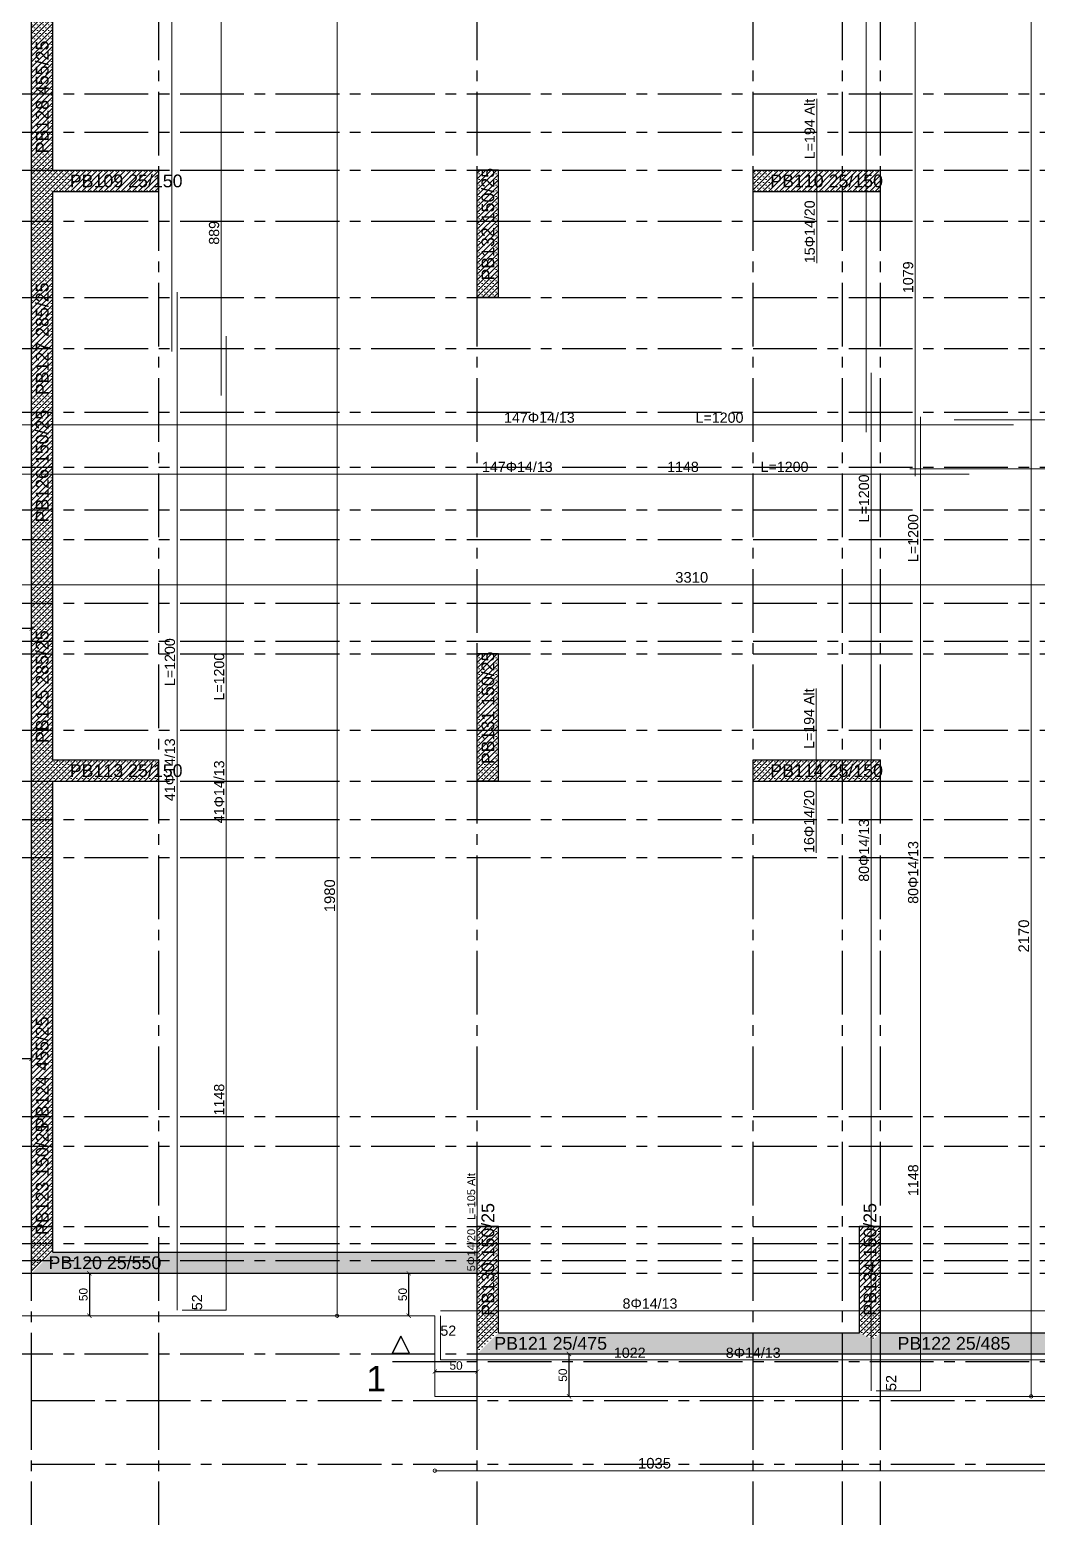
# Model space of a CAD drawing. Header units: millimetres. Extents: x 2232 to 85269, y -3593 to 5869.
# Drawn here: x 11751 to 12938, y 2964 to 4718 of the extents above; entities that cross this region are included whole.
import ezdxf

# ---------------------------------------------------------------- set-up
doc = ezdxf.new("R2010")
doc.units = ezdxf.units.MM
doc.linetypes.add('CENTER2', pattern=[112.5, 75, -12.5, 12.5, -12.5])
doc.linetypes.add('DASHDOT2', pattern=[12.7, 6.35, -3.175, 0, -3.175])
doc.layers.add('aks', color=251, linetype='DASHDOT2', lineweight=35)
for name, color, linetype in [('Donatı Topl. Uzun. Yazısı', 7, 'Continuous'), ('Donatı Uz. Yazısı', 7, 'Continuous'), ('Donatı Yazısı', 7, 'Continuous'), ('Donatı Çizgisi', 7, 'Continuous'), ('Panel', 7, 'Continuous'), ('Standart', 7, 'Continuous'), ('Ölçülendirme', 7, 'Continuous')]:
    doc.layers.add(name, color=color, linetype=linetype)
doc.styles.add('arial_1_18', font='arial.ttf', dxfattribs={"height": 0.2})
doc.styles.get("Standard").update_dxf_attribs({"font": 'arial.ttf'})
doc.dimstyles.new('zulay iç ölçü', dxfattribs={"dimtxt": 10, "dimasz": 5, "dimexe": 0.18, "dimexo": 0, "dimgap": 2, "dimtad": 3, "dimdec": 0, "dimzin": 0, "dimdsep": 46, "dimtxsty": 'Standard', "dimblk": 'ARCHTICK', "dimcen": 0.09, "dimse1": 1, "dimse2": 1, "dimadec": 0, "dimazin": 0, "dimtfac": 1, "dimtdec": 0, "dimtix": 1, "dimtofl": 0, "dimtmove": 0, "dimatfit": 3, "dimldrblk": 'ARCHTICK', "dimfxl": 1, "dimtolj": 1, "dimtzin": 0, "dimarcsym": 0})
pattern_1 = [(45, (0, 0), (-3.314563, 3.314563), []), (45, (3.3146, 0), (-3.314563, 3.314563), [0, -4.6875])]

# ---------------------------------------------------------------- blocks, each defined once
blk = doc.blocks.new('IDE966Entity7594')
at = {"layer": 'Standart', "color": 159, "linetype": 'Continuous', "lineweight": -3}
for points in [[(435, 150.9), (425, 130.9)], [(425, 130.9), (435, 150.9)], [(445, 130.9), (435, 150.9)], [(445, 130.9), (435, 150.9)], [(1550, 150.9), (1540, 130.9)], [(1540, 130.9), (1550, 150.9)], [(1560, 130.9), (1550, 150.9)], [(1560, 130.9), (1550, 150.9)], [(425, 130.9), (445, 130.9)], [(425, 130.9), (445, 130.9)], [(1540, 130.9), (1560, 130.9)], [(1540, 130.9), (1560, 130.9)]]:
    blk.add_lwpolyline(points, dxfattribs=at)
at = {"layer": 'Standart', "color": 159, "linetype": 'CENTER2', "lineweight": -3}
blk.add_lwpolyline([(425, 120.9), (1560, 120.9)], dxfattribs=at)
at = {"layer": 'Standart', "color": 250, "linetype": 'Continuous', "lineweight": -3, "style": 'arial_1_18'}
for p in [(394.2, 85.9), (1567.5, 85.9)]:
    blk.add_text('1', height=30, dxfattribs=at).set_placement(p)
blk = doc.blocks.new('IDE966Entity7687')
at = {"layer": 'Panel', "linetype": 'Continuous', "lineweight": 5}
h = blk.add_hatch(dxfattribs=at)
h.set_pattern_fill('SACNCR', color=163, scale=50, style=0)
h.set_pattern_definition(pattern_1)
h.paths.add_polyline_path([(850, 1525), (1000, 1525), (1000, 1500), (850, 1500)])
blk = doc.blocks.new('IDE966Entity7688')
at = {"layer": 'Panel', "color": 164, "linetype": 'Continuous', "lineweight": -3}
blk.add_lwpolyline([(850, 1500), (850, 1525)], dxfattribs=at)
blk = doc.blocks.new('IDE966Entity7689')
at = {"layer": 'Panel', "color": 164, "linetype": 'Continuous', "lineweight": -3}
blk.add_lwpolyline([(850, 1500), (1000, 1500)], dxfattribs=at)
blk = doc.blocks.new('IDE966Entity7690')
at = {"layer": 'Panel', "color": 164, "linetype": 'Continuous', "lineweight": -3}
blk.add_lwpolyline([(1000, 1500), (1000, 1525)], dxfattribs=at)
blk = doc.blocks.new('IDE966Entity7691')
at = {"layer": 'Panel', "color": 164, "linetype": 'Continuous', "lineweight": -3}
blk.add_lwpolyline([(850, 1525), (1000, 1525)], dxfattribs=at)
blk = doc.blocks.new('IDE966Entity7692')
at = {"layer": 'Panel', "color": 159, "linetype": 'Continuous', "lineweight": -3, "style": 'arial_1_18'}
blk.add_text('PB110 25/150', height=15, dxfattribs=at).set_placement((870, 1505))
blk = doc.blocks.new('IDE966Entity7693')
at = {"layer": 'Panel', "linetype": 'Continuous', "lineweight": 5}
h = blk.add_hatch(dxfattribs=at)
h.set_pattern_fill('SACNCR', color=163, scale=50, style=0)
h.set_pattern_definition(pattern_1)
h.paths.add_polyline_path([(525, 1375), (525, 1525), (550, 1525), (550, 1375)])
blk = doc.blocks.new('IDE966Entity7694')
at = {"layer": 'Panel', "color": 164, "linetype": 'Continuous', "lineweight": -3}
blk.add_lwpolyline([(550, 1375), (525, 1375)], dxfattribs=at)
blk = doc.blocks.new('IDE966Entity7695')
at = {"layer": 'Panel', "color": 164, "linetype": 'Continuous', "lineweight": -3}
blk.add_lwpolyline([(550, 1375), (550, 1525)], dxfattribs=at)
blk = doc.blocks.new('IDE966Entity7696')
at = {"layer": 'Panel', "color": 164, "linetype": 'Continuous', "lineweight": -3}
blk.add_lwpolyline([(550, 1525), (525, 1525)], dxfattribs=at)
blk = doc.blocks.new('IDE966Entity7697')
at = {"layer": 'Panel', "color": 164, "linetype": 'Continuous', "lineweight": -3}
blk.add_lwpolyline([(525, 1375), (525, 1525)], dxfattribs=at)
blk = doc.blocks.new('IDE966Entity7698')
at = {"layer": 'Panel', "color": 159, "linetype": 'Continuous', "lineweight": -3, "style": 'arial_1_18'}
blk.add_text('PB132 150/25', height=15, rotation=90, dxfattribs=at).set_placement((545, 1395))
blk = doc.blocks.new('IDE966Entity7709')
at = {"layer": 'Panel', "linetype": 'Continuous', "lineweight": 5}
h = blk.add_hatch(dxfattribs=at)
h.set_pattern_fill('SACNCR', color=163, scale=50, style=0)
h.set_pattern_definition(pattern_1)
h.paths.add_polyline_path([(150, 1500), (25, 1500), (16.7, 1516.7), (25, 1525), (150, 1525)])
blk = doc.blocks.new('IDE966Entity7710')
at = {"layer": 'Panel', "color": 164, "linetype": 'Continuous', "lineweight": -3}
blk.add_lwpolyline([(25, 1500), (150, 1500)], dxfattribs=at)
blk = doc.blocks.new('IDE966Entity7711')
at = {"layer": 'Panel', "color": 164, "linetype": 'Continuous', "lineweight": -3}
blk.add_lwpolyline([(150, 1500), (150, 1525)], dxfattribs=at)
blk = doc.blocks.new('IDE966Entity7712')
at = {"layer": 'Panel', "color": 164, "linetype": 'Continuous', "lineweight": -3}
blk.add_lwpolyline([(25, 1525), (150, 1525)], dxfattribs=at)
blk = doc.blocks.new('IDE966Entity7713')
at = {"layer": 'Panel', "color": 159, "linetype": 'Continuous', "lineweight": -3, "style": 'arial_1_18'}
blk.add_text('PB109 25/150', height=15, dxfattribs=at).set_placement((45, 1505))
blk = doc.blocks.new('IDE966Entity7716')
at = {"layer": 'aks', "color": 251, "linetype": 'CENTER2', "lineweight": -3}
blk.add_lwpolyline([(-50, 1175), (3260, 1175)], dxfattribs=at)
blk = doc.blocks.new('IDE966Entity7721')
at = {"layer": 'Panel', "linetype": 'Continuous', "lineweight": 5}
h = blk.add_hatch(dxfattribs=at)
h.set_pattern_fill('SACNCR', color=163, scale=50, style=0)
h.set_pattern_definition(pattern_1)
h.paths.add_polyline_path([(25, 1090), (0, 1090), (0, 1240), (25, 1240)])
blk = doc.blocks.new('IDE966Entity7722')
at = {"layer": 'Panel', "color": 164, "linetype": 'Continuous', "lineweight": -3}
blk.add_lwpolyline([(25, 1090), (25, 1240)], dxfattribs=at)
blk = doc.blocks.new('IDE966Entity7723')
at = {"layer": 'Panel', "color": 164, "linetype": 'Continuous', "lineweight": -3}
blk.add_lwpolyline([(0, 1090), (0, 1240)], dxfattribs=at)
blk = doc.blocks.new('IDE966Entity7724')
at = {"layer": 'Panel', "color": 159, "linetype": 'Continuous', "lineweight": -3, "style": 'arial_1_18'}
blk.add_text('PB126 150/25', height=15, rotation=90, dxfattribs=at).set_placement((20, 1110))
blk = doc.blocks.new('IDE966Entity7725')
at = {"layer": 'Panel', "linetype": 'Continuous', "lineweight": 5}
h = blk.add_hatch(dxfattribs=at)
h.set_pattern_fill('SACNCR', color=163, scale=50, style=0)
h.set_pattern_definition(pattern_1)
h.paths.add_polyline_path([(150, 805), (25, 805), (16.7, 813.3), (25, 830), (150, 830)])
blk = doc.blocks.new('IDE966Entity7726')
at = {"layer": 'Panel', "color": 164, "linetype": 'Continuous', "lineweight": -3}
blk.add_lwpolyline([(25, 805), (150, 805)], dxfattribs=at)
blk = doc.blocks.new('IDE966Entity7727')
at = {"layer": 'Panel', "color": 164, "linetype": 'Continuous', "lineweight": -3}
blk.add_lwpolyline([(150, 805), (150, 830)], dxfattribs=at)
blk = doc.blocks.new('IDE966Entity7728')
at = {"layer": 'Panel', "color": 164, "linetype": 'Continuous', "lineweight": -3}
blk.add_lwpolyline([(25, 830), (150, 830)], dxfattribs=at)
blk = doc.blocks.new('IDE966Entity7729')
at = {"layer": 'Panel', "color": 159, "linetype": 'Continuous', "lineweight": -3, "style": 'arial_1_18'}
blk.add_text('PB113 25/150', height=15, dxfattribs=at).set_placement((45, 810))
blk = doc.blocks.new('IDE966Entity7730')
at = {"layer": 'Panel', "linetype": 'Continuous', "lineweight": 5}
h = blk.add_hatch(dxfattribs=at)
h.set_pattern_fill('SACNCR', color=163, scale=50, style=0)
h.set_pattern_definition(pattern_1)
h.paths.add_polyline_path([(525, 805), (525, 955), (550, 955), (550, 805)])
blk = doc.blocks.new('IDE966Entity7731')
at = {"layer": 'Panel', "color": 164, "linetype": 'Continuous', "lineweight": -3}
blk.add_lwpolyline([(550, 805), (525, 805)], dxfattribs=at)
blk = doc.blocks.new('IDE966Entity7732')
at = {"layer": 'Panel', "color": 164, "linetype": 'Continuous', "lineweight": -3}
blk.add_lwpolyline([(550, 805), (550, 955)], dxfattribs=at)
blk = doc.blocks.new('IDE966Entity7733')
at = {"layer": 'Panel', "color": 164, "linetype": 'Continuous', "lineweight": -3}
blk.add_lwpolyline([(550, 955), (525, 955)], dxfattribs=at)
blk = doc.blocks.new('IDE966Entity7734')
at = {"layer": 'Panel', "color": 164, "linetype": 'Continuous', "lineweight": -3}
blk.add_lwpolyline([(525, 805), (525, 955)], dxfattribs=at)
blk = doc.blocks.new('IDE966Entity7735')
at = {"layer": 'Panel', "color": 159, "linetype": 'Continuous', "lineweight": -3, "style": 'arial_1_18'}
blk.add_text('PB131 150/25', height=15, rotation=90, dxfattribs=at).set_placement((545, 825))
blk = doc.blocks.new('IDE966Entity7736')
at = {"layer": 'Panel', "linetype": 'Continuous', "lineweight": 5}
h = blk.add_hatch(dxfattribs=at)
h.set_pattern_fill('SACNCR', color=163, scale=50, style=0)
h.set_pattern_definition(pattern_1)
h.paths.add_polyline_path([(850, 830), (1000, 830), (1000, 805), (850, 805)])
blk = doc.blocks.new('IDE966Entity7737')
at = {"layer": 'Panel', "color": 164, "linetype": 'Continuous', "lineweight": -3}
blk.add_lwpolyline([(850, 805), (850, 830)], dxfattribs=at)
blk = doc.blocks.new('IDE966Entity7738')
at = {"layer": 'Panel', "color": 164, "linetype": 'Continuous', "lineweight": -3}
blk.add_lwpolyline([(850, 805), (1000, 805)], dxfattribs=at)
blk = doc.blocks.new('IDE966Entity7739')
at = {"layer": 'Panel', "color": 164, "linetype": 'Continuous', "lineweight": -3}
blk.add_lwpolyline([(1000, 805), (1000, 830)], dxfattribs=at)
blk = doc.blocks.new('IDE966Entity7740')
at = {"layer": 'Panel', "color": 164, "linetype": 'Continuous', "lineweight": -3}
blk.add_lwpolyline([(850, 830), (1000, 830)], dxfattribs=at)
blk = doc.blocks.new('IDE966Entity7741')
at = {"layer": 'Panel', "color": 159, "linetype": 'Continuous', "lineweight": -3, "style": 'arial_1_18'}
blk.add_text('PB114 25/150', height=15, dxfattribs=at).set_placement((870, 810))
blk = doc.blocks.new('IDE966Entity7774')
at = {"layer": 'Panel', "linetype": 'Continuous', "lineweight": 5}
h = blk.add_hatch(dxfattribs=at)
h.set_pattern_fill('SACNCR', color=163, scale=50, style=0)
h.set_pattern_definition(pattern_1)
h.paths.add_polyline_path([(1000, 155), (991.7, 146.7), (975, 155), (975, 280), (1000, 280)])
blk = doc.blocks.new('IDE966Entity7775')
at = {"layer": 'Panel', "color": 164, "linetype": 'Continuous', "lineweight": -3}
blk.add_lwpolyline([(1000, 155), (1000, 280)], dxfattribs=at)
blk = doc.blocks.new('IDE966Entity7776')
at = {"layer": 'Panel', "color": 164, "linetype": 'Continuous', "lineweight": -3}
blk.add_lwpolyline([(1000, 280), (975, 280)], dxfattribs=at)
blk = doc.blocks.new('IDE966Entity7777')
at = {"layer": 'Panel', "color": 164, "linetype": 'Continuous', "lineweight": -3}
blk.add_lwpolyline([(975, 155), (975, 280)], dxfattribs=at)
blk = doc.blocks.new('IDE966Entity7778')
at = {"layer": 'Panel', "color": 159, "linetype": 'Continuous', "lineweight": -3, "style": 'arial_1_18'}
blk.add_text('PB134 150/25', height=15, rotation=90, dxfattribs=at).set_placement((995, 175))
blk = doc.blocks.new('IDE966Entity7779')
at = {"layer": 'Panel', "linetype": 'Continuous', "lineweight": 5}
h = blk.add_hatch(dxfattribs=at)
h.set_pattern_fill('SACNCR', color=163, scale=50, style=0)
h.set_pattern_definition(pattern_1)
h.paths.add_polyline_path([(550, 155), (525, 130), (525, 280), (550, 280)])
blk = doc.blocks.new('IDE966Entity7780')
at = {"layer": 'Panel', "color": 164, "linetype": 'Continuous', "lineweight": -3}
blk.add_lwpolyline([(550, 155), (550, 280)], dxfattribs=at)
blk = doc.blocks.new('IDE966Entity7781')
at = {"layer": 'Panel', "color": 164, "linetype": 'Continuous', "lineweight": -3}
blk.add_lwpolyline([(550, 280), (525, 280)], dxfattribs=at)
blk = doc.blocks.new('IDE966Entity7782')
at = {"layer": 'Panel', "color": 164, "linetype": 'Continuous', "lineweight": -3}
blk.add_lwpolyline([(525, 130), (525, 225)], dxfattribs=at)
blk = doc.blocks.new('IDE966Entity7783')
at = {"layer": 'Panel', "color": 164, "linetype": 'Continuous', "lineweight": -3}
blk.add_lwpolyline([(525, 250), (525, 280)], dxfattribs=at)
blk = doc.blocks.new('IDE966Entity7784')
at = {"layer": 'Panel', "color": 159, "linetype": 'Continuous', "lineweight": -3, "style": 'arial_1_18'}
blk.add_text('PB130 150/25', height=15, rotation=90, dxfattribs=at).set_placement((545, 175))
blk = doc.blocks.new('IDE966Entity7785')
at = {"layer": 'Panel', "linetype": 'Continuous', "lineweight": 5}
h = blk.add_hatch(dxfattribs=at)
h.set_pattern_fill('SACNCR', color=163, scale=50, style=0)
h.set_pattern_definition(pattern_1)
h.paths.add_polyline_path([(25, 250), (0, 225), (0, 375), (25, 375)])
blk = doc.blocks.new('IDE966Entity7786')
at = {"layer": 'Panel', "color": 164, "linetype": 'Continuous', "lineweight": -3}
blk.add_lwpolyline([(25, 250), (25, 375)], dxfattribs=at)
blk = doc.blocks.new('IDE966Entity7787')
at = {"layer": 'Panel', "color": 164, "linetype": 'Continuous', "lineweight": -3}
blk.add_lwpolyline([(0, 225), (0, 375)], dxfattribs=at)
blk = doc.blocks.new('IDE966Entity7788')
at = {"layer": 'Panel', "color": 159, "linetype": 'Continuous', "lineweight": -3, "style": 'arial_1_18'}
blk.add_text('PB123 150/25', height=15, rotation=90, dxfattribs=at).set_placement((20, 270))
blk = doc.blocks.new('IDE966Entity7850')
at = {"layer": 'aks', "color": 251, "linetype": 'CENTER2', "lineweight": -3}
blk.add_lwpolyline([(-50, 1615), (3260, 1615)], dxfattribs=at)
blk = doc.blocks.new('IDE966Entity7857')
at = {"layer": 'aks', "color": 251, "linetype": 'CENTER2', "lineweight": -3}
blk.add_lwpolyline([(-50, 1465), (3260, 1465)], dxfattribs=at)
blk = doc.blocks.new('IDE966Entity7864')
at = {"layer": 'aks', "color": 251, "linetype": 'CENTER2', "lineweight": -3}
blk.add_lwpolyline([(-50, 1570), (3260, 1570)], dxfattribs=at)
blk = doc.blocks.new('IDE966Entity7871')
at = {"layer": 'aks', "color": 251, "linetype": 'CENTER2', "lineweight": -3}
blk.add_lwpolyline([(-50, 1315), (3260, 1315)], dxfattribs=at)
blk = doc.blocks.new('IDE966Entity7878')
at = {"layer": 'aks', "color": 251, "linetype": 'CENTER2', "lineweight": -3}
blk.add_lwpolyline([(-50, 1525), (3260, 1525)], dxfattribs=at)
blk = doc.blocks.new('IDE966Entity7885')
at = {"layer": 'aks', "color": 251, "linetype": 'CENTER2', "lineweight": -3}
blk.add_lwpolyline([(-50, 1375), (3260, 1375)], dxfattribs=at)
blk = doc.blocks.new('IDE966Entity7890')
at = {"layer": 'aks', "color": 251, "linetype": 'CENTER2', "lineweight": -3}
blk.add_lwpolyline([(-563, 0), (3773, 0)], dxfattribs=at)
blk = doc.blocks.new('IDE966Entity7895')
at = {"layer": 'aks', "color": 251, "linetype": 'CENTER2', "lineweight": -3}
blk.add_lwpolyline([(-563, 75), (3773, 75)], dxfattribs=at)
blk = doc.blocks.new('IDE966Entity7902')
at = {"layer": 'aks', "color": 251, "linetype": 'CENTER2', "lineweight": -3}
blk.add_lwpolyline([(-50, 130), (3260, 130)], dxfattribs=at)
blk = doc.blocks.new('IDE966Entity7909')
at = {"layer": 'aks', "color": 251, "linetype": 'CENTER2', "lineweight": -3}
blk.add_lwpolyline([(-50, 225), (3260, 225)], dxfattribs=at)
blk = doc.blocks.new('IDE966Entity7916')
at = {"layer": 'aks', "color": 251, "linetype": 'CENTER2', "lineweight": -3}
blk.add_lwpolyline([(-50, 375), (3260, 375)], dxfattribs=at)
blk = doc.blocks.new('IDE966Entity7923')
at = {"layer": 'aks', "color": 251, "linetype": 'CENTER2', "lineweight": -3}
blk.add_lwpolyline([(-50, 240), (3260, 240)], dxfattribs=at)
blk = doc.blocks.new('IDE966Entity7930')
at = {"layer": 'aks', "color": 251, "linetype": 'CENTER2', "lineweight": -3}
blk.add_lwpolyline([(-50, 280), (3260, 280)], dxfattribs=at)
blk = doc.blocks.new('IDE966Entity7937')
at = {"layer": 'aks', "color": 251, "linetype": 'CENTER2', "lineweight": -3}
blk.add_lwpolyline([(-50, 260), (3260, 260)], dxfattribs=at)
blk = doc.blocks.new('IDE966Entity7944')
at = {"layer": 'aks', "color": 251, "linetype": 'CENTER2', "lineweight": -3}
blk.add_lwpolyline([(-50, 410), (3260, 410)], dxfattribs=at)
blk = doc.blocks.new('IDE966Entity7951')
at = {"layer": 'aks', "color": 251, "linetype": 'CENTER2', "lineweight": -3}
blk.add_lwpolyline([(-50, 805), (3260, 805)], dxfattribs=at)
blk = doc.blocks.new('IDE966Entity7958')
at = {"layer": 'aks', "color": 251, "linetype": 'CENTER2', "lineweight": -3}
blk.add_lwpolyline([(-50, 955), (3260, 955)], dxfattribs=at)
blk = doc.blocks.new('IDE966Entity7963')
at = {"layer": 'aks', "color": 251, "linetype": 'CENTER2', "lineweight": -3}
blk.add_lwpolyline([(150, -433), (150, 80)], dxfattribs=at)
blk = doc.blocks.new('IDE966Entity7965')
at = {"layer": 'aks', "color": 251, "linetype": 'CENTER2', "lineweight": -3}
blk.add_lwpolyline([(150, 80), (150, 2250)], dxfattribs=at)
blk = doc.blocks.new('IDE966Entity7970')
at = {"layer": 'aks', "color": 251, "linetype": 'CENTER2', "lineweight": -3}
blk.add_lwpolyline([(0, -433), (0, 80)], dxfattribs=at)
blk = doc.blocks.new('IDE966Entity7972')
at = {"layer": 'aks', "color": 251, "linetype": 'CENTER2', "lineweight": -3}
blk.add_lwpolyline([(0, 80), (0, 2250)], dxfattribs=at)
blk = doc.blocks.new('IDE966Entity7979')
at = {"layer": 'aks', "color": 251, "linetype": 'CENTER2', "lineweight": -3}
blk.add_lwpolyline([(-50, 760), (3260, 760)], dxfattribs=at)
blk = doc.blocks.new('IDE966Entity7986')
at = {"layer": 'aks', "color": 251, "linetype": 'CENTER2', "lineweight": -3}
blk.add_lwpolyline([(-50, 1015), (3260, 1015)], dxfattribs=at)
blk = doc.blocks.new('IDE966Entity7993')
at = {"layer": 'aks', "color": 251, "linetype": 'CENTER2', "lineweight": -3}
blk.add_lwpolyline([(-50, 1125), (3260, 1125)], dxfattribs=at)
blk = doc.blocks.new('IDE966Entity8000')
at = {"layer": 'aks', "color": 251, "linetype": 'CENTER2', "lineweight": -3}
blk.add_lwpolyline([(-50, 970), (3260, 970)], dxfattribs=at)
blk = doc.blocks.new('IDE966Entity8007')
at = {"layer": 'aks', "color": 251, "linetype": 'CENTER2', "lineweight": -3}
blk.add_lwpolyline([(-50, 715), (3260, 715)], dxfattribs=at)
blk = doc.blocks.new('IDE966Entity8014')
at = {"layer": 'aks', "color": 251, "linetype": 'CENTER2', "lineweight": -3}
blk.add_lwpolyline([(-50, 865), (3260, 865)], dxfattribs=at)
blk = doc.blocks.new('IDE966Entity8021')
at = {"layer": 'aks', "color": 251, "linetype": 'CENTER2', "lineweight": -3}
blk.add_lwpolyline([(-50, 1090), (3260, 1090)], dxfattribs=at)
blk = doc.blocks.new('IDE966Entity8028')
at = {"layer": 'aks', "color": 251, "linetype": 'CENTER2', "lineweight": -3}
blk.add_lwpolyline([(-50, 1240), (3260, 1240)], dxfattribs=at)
blk = doc.blocks.new('IDE966Entity8033')
at = {"layer": 'aks', "color": 251, "linetype": 'CENTER2', "lineweight": -3}
blk.add_lwpolyline([(525, -433), (525, 80)], dxfattribs=at)
blk = doc.blocks.new('IDE966Entity8035')
at = {"layer": 'aks', "color": 251, "linetype": 'CENTER2', "lineweight": -3}
blk.add_lwpolyline([(525, 80), (525, 2250)], dxfattribs=at)
blk = doc.blocks.new('IDE966Entity8040')
at = {"layer": 'aks', "color": 251, "linetype": 'CENTER2', "lineweight": -3}
blk.add_lwpolyline([(1000, -433), (1000, 80)], dxfattribs=at)
blk = doc.blocks.new('IDE966Entity8042')
at = {"layer": 'aks', "color": 251, "linetype": 'CENTER2', "lineweight": -3}
blk.add_lwpolyline([(1000, 80), (1000, 2250)], dxfattribs=at)
blk = doc.blocks.new('IDE966Entity8047')
at = {"layer": 'aks', "color": 251, "linetype": 'CENTER2', "lineweight": -3}
blk.add_lwpolyline([(850, -433), (850, 80)], dxfattribs=at)
blk = doc.blocks.new('IDE966Entity8049')
at = {"layer": 'aks', "color": 251, "linetype": 'CENTER2', "lineweight": -3}
blk.add_lwpolyline([(850, 80), (850, 2250)], dxfattribs=at)
blk = doc.blocks.new('IDE966Entity8103')
at = {"layer": 'aks', "color": 251, "linetype": 'CENTER2', "lineweight": -3}
blk.add_lwpolyline([(955, -433), (955, 80)], dxfattribs=at)
blk = doc.blocks.new('IDE966Entity8105')
at = {"layer": 'aks', "color": 251, "linetype": 'CENTER2', "lineweight": -3}
blk.add_lwpolyline([(955, 80), (955, 2250)], dxfattribs=at)
blk = doc.blocks.new('IDE966Entity8154')
at = {"layer": 'Panel', "linetype": 'Continuous', "lineweight": 5}
h = blk.add_hatch(dxfattribs=at)
h.set_pattern_fill('SACNCR', color=163, scale=50, style=0)
h.set_pattern_definition(pattern_1)
h.paths.add_polyline_path([(1435, 155), (1460, 130), (1000, 130), (991.7, 146.7), (1000, 155)])
blk = doc.blocks.new('IDE966Entity8155')
at = {"layer": 'Panel', "color": 164, "linetype": 'Continuous', "lineweight": -3}
blk.add_lwpolyline([(1000, 130), (1460, 130)], dxfattribs=at)
blk = doc.blocks.new('IDE966Entity8156')
at = {"layer": 'Panel', "color": 164, "linetype": 'Continuous', "lineweight": -3}
blk.add_lwpolyline([(1000, 155), (1435, 155)], dxfattribs=at)
blk = doc.blocks.new('IDE966Entity8157')
at = {"layer": 'Panel', "color": 159, "linetype": 'Continuous', "lineweight": -3, "style": 'arial_1_18'}
blk.add_text('PB122 25/485', height=15, dxfattribs=at).set_placement((1020, 135))
blk = doc.blocks.new('IDE966Entity8158')
at = {"layer": 'Panel', "linetype": 'Continuous', "lineweight": 5}
h = blk.add_hatch(dxfattribs=at)
h.set_pattern_fill('SACNCR', color=163, scale=50, style=0)
h.set_pattern_definition(pattern_1)
h.paths.add_polyline_path([(975, 155), (991.7, 146.7), (1000, 130), (525, 130), (550, 155)])
blk = doc.blocks.new('IDE966Entity8159')
at = {"layer": 'Panel', "color": 164, "linetype": 'Continuous', "lineweight": -3}
blk.add_lwpolyline([(525, 130), (1000, 130)], dxfattribs=at)
blk = doc.blocks.new('IDE966Entity8160')
at = {"layer": 'Panel', "color": 164, "linetype": 'Continuous', "lineweight": -3}
blk.add_lwpolyline([(550, 155), (975, 155)], dxfattribs=at)
blk = doc.blocks.new('IDE966Entity8161')
at = {"layer": 'Panel', "color": 159, "linetype": 'Continuous', "lineweight": -3, "style": 'arial_1_18'}
blk.add_text('PB121 25/475', height=15, dxfattribs=at).set_placement((545, 135))
blk = doc.blocks.new('IDE966Entity8162')
at = {"layer": 'Panel', "linetype": 'Continuous', "lineweight": 5}
h = blk.add_hatch(dxfattribs=at)
h.set_pattern_fill('SACNCR', color=163, scale=50, style=0)
h.set_pattern_definition(pattern_1)
h.paths.add_polyline_path([(525, 225), (0, 225), (25, 250), (525, 250)])
blk = doc.blocks.new('IDE966Entity8163')
at = {"layer": 'Panel', "color": 164, "linetype": 'Continuous', "lineweight": -3}
blk.add_lwpolyline([(0, 225), (525, 225)], dxfattribs=at)
blk = doc.blocks.new('IDE966Entity8164')
at = {"layer": 'Panel', "color": 164, "linetype": 'Continuous', "lineweight": -3}
blk.add_lwpolyline([(25, 250), (525, 250)], dxfattribs=at)
blk = doc.blocks.new('IDE966Entity8165')
at = {"layer": 'Panel', "color": 159, "linetype": 'Continuous', "lineweight": -3, "style": 'arial_1_18'}
blk.add_text('PB120 25/550', height=15, dxfattribs=at).set_placement((20, 230))
blk = doc.blocks.new('IDE966Entity8166')
at = {"layer": 'Panel', "linetype": 'Continuous', "lineweight": 5}
h = blk.add_hatch(dxfattribs=at)
h.set_pattern_fill('SACNCR', color=163, scale=50, style=0)
h.set_pattern_definition(pattern_1)
h.paths.add_polyline_path([(25, 805), (25, 375), (0, 375), (0, 805), (16.7, 813.3)])
blk = doc.blocks.new('IDE966Entity8167')
at = {"layer": 'Panel', "color": 164, "linetype": 'Continuous', "lineweight": -3}
blk.add_lwpolyline([(25, 375), (25, 805)], dxfattribs=at)
blk = doc.blocks.new('IDE966Entity8168')
at = {"layer": 'Panel', "color": 164, "linetype": 'Continuous', "lineweight": -3}
blk.add_lwpolyline([(0, 375), (0, 805)], dxfattribs=at)
blk = doc.blocks.new('IDE966Entity8169')
at = {"layer": 'Panel', "color": 159, "linetype": 'Continuous', "lineweight": -3, "style": 'arial_1_18'}
blk.add_text('PB124 455/25', height=15, rotation=90, dxfattribs=at).set_placement((20, 395))
blk = doc.blocks.new('IDE966Entity8170')
at = {"layer": 'Panel', "linetype": 'Continuous', "lineweight": 5}
h = blk.add_hatch(dxfattribs=at)
h.set_pattern_fill('SACNCR', color=163, scale=50, style=0)
h.set_pattern_definition(pattern_1)
h.paths.add_polyline_path([(25, 830), (16.7, 813.3), (0, 805), (0, 1090), (25, 1090)])
blk = doc.blocks.new('IDE966Entity8171')
at = {"layer": 'Panel', "color": 164, "linetype": 'Continuous', "lineweight": -3}
blk.add_lwpolyline([(25, 830), (25, 1090)], dxfattribs=at)
blk = doc.blocks.new('IDE966Entity8172')
at = {"layer": 'Panel', "color": 164, "linetype": 'Continuous', "lineweight": -3}
blk.add_lwpolyline([(0, 805), (0, 1090)], dxfattribs=at)
blk = doc.blocks.new('IDE966Entity8173')
at = {"layer": 'Panel', "color": 159, "linetype": 'Continuous', "lineweight": -3, "style": 'arial_1_18'}
blk.add_text('PB125 285/25', height=15, rotation=90, dxfattribs=at).set_placement((20, 850))
blk = doc.blocks.new('IDE966Entity8174')
at = {"layer": 'Panel', "linetype": 'Continuous', "lineweight": 5}
h = blk.add_hatch(dxfattribs=at)
h.set_pattern_fill('SACNCR', color=163, scale=50, style=0)
h.set_pattern_definition(pattern_1)
h.paths.add_polyline_path([(25, 1525), (16.7, 1516.7), (0, 1525), (0, 1955), (25, 1955)])
blk = doc.blocks.new('IDE966Entity8175')
at = {"layer": 'Panel', "color": 164, "linetype": 'Continuous', "lineweight": -3}
blk.add_lwpolyline([(25, 1525), (25, 1955)], dxfattribs=at)
blk = doc.blocks.new('IDE966Entity8176')
at = {"layer": 'Panel', "color": 164, "linetype": 'Continuous', "lineweight": -3}
blk.add_lwpolyline([(0, 1525), (0, 1955)], dxfattribs=at)
blk = doc.blocks.new('IDE966Entity8177')
at = {"layer": 'Panel', "color": 159, "linetype": 'Continuous', "lineweight": -3, "style": 'arial_1_18'}
blk.add_text('PB128 455/25', height=15, rotation=90, dxfattribs=at).set_placement((20, 1545))
blk = doc.blocks.new('IDE966Entity8178')
at = {"layer": 'Panel', "linetype": 'Continuous', "lineweight": 5}
h = blk.add_hatch(dxfattribs=at)
h.set_pattern_fill('SACNCR', color=163, scale=50, style=0)
h.set_pattern_definition(pattern_1)
h.paths.add_polyline_path([(16.7, 1516.7), (25, 1500), (25, 1240), (0, 1240), (0, 1525)])
blk = doc.blocks.new('IDE966Entity8179')
at = {"layer": 'Panel', "color": 164, "linetype": 'Continuous', "lineweight": -3}
blk.add_lwpolyline([(25, 1240), (25, 1500)], dxfattribs=at)
blk = doc.blocks.new('IDE966Entity8180')
at = {"layer": 'Panel', "color": 164, "linetype": 'Continuous', "lineweight": -3}
blk.add_lwpolyline([(0, 1240), (0, 1525)], dxfattribs=at)
blk = doc.blocks.new('IDE966Entity8181')
at = {"layer": 'Panel', "color": 159, "linetype": 'Continuous', "lineweight": -3, "style": 'arial_1_18'}
blk.add_text('PB127 285/25', height=15, rotation=90, dxfattribs=at).set_placement((20, 1260))
blk = doc.blocks.new('IDE966Entity8192')
at = {"layer": 'Standart', "color": 1, "linetype": 'Continuous', "lineweight": 5}
blk.add_lwpolyline([(525, 80), (1510, 80)], dxfattribs=at)
blk = doc.blocks.new('IDE966Entity8193')
at = {"layer": 'Standart', "color": 1, "linetype": 'Continuous', "lineweight": 5}
blk.add_lwpolyline([(1510, 80), (525, 80)], dxfattribs=at)
blk = doc.blocks.new('IDE966Entity8194')
at = {"layer": 'Standart', "color": 1, "linetype": 'Continuous', "lineweight": 5}
blk.add_lwpolyline([(475, 80), (525, 80)], dxfattribs=at)
blk = doc.blocks.new('IDE966Entity8195')
at = {"layer": 'Standart', "color": 1, "linetype": 'Continuous', "lineweight": 5}
blk.add_lwpolyline([(525, 80), (475, 80)], dxfattribs=at)
blk = doc.blocks.new('IDE966Entity8196')
at = {"layer": 'Standart', "color": 1, "linetype": 'Continuous', "lineweight": 5}
blk.add_lwpolyline([(475, 80), (475, 175)], dxfattribs=at)
blk = doc.blocks.new('IDE966Entity8197')
at = {"layer": 'Standart', "color": 1, "linetype": 'Continuous', "lineweight": 5}
blk.add_lwpolyline([(475, 175), (475, 80)], dxfattribs=at)
blk = doc.blocks.new('IDE966Entity8198')
at = {"layer": 'Standart', "color": 1, "linetype": 'Continuous', "lineweight": 5}
blk.add_lwpolyline([(0, 175), (475, 175)], dxfattribs=at)
blk = doc.blocks.new('IDE966Entity8199')
at = {"layer": 'Standart', "color": 1, "linetype": 'Continuous', "lineweight": 5}
blk.add_lwpolyline([(475, 175), (0, 175)], dxfattribs=at)
blk = doc.blocks.new('IDE966Entity8200')
at = {"layer": 'Standart', "color": 1, "linetype": 'Continuous', "lineweight": 5}
blk.add_lwpolyline([(-50, 175), (0, 175)], dxfattribs=at)
blk = doc.blocks.new('IDE966Entity8201')
at = {"layer": 'Standart', "color": 1, "linetype": 'Continuous', "lineweight": 5}
blk.add_lwpolyline([(0, 175), (-50, 175)], dxfattribs=at)
blk = doc.blocks.new('IDE966Entity8232')
at = {"layer": 'Donatı Çizgisi', "color": 5, "linetype": 'Continuous', "lineweight": 5}
for points in [[(982.9, 1216.5), (982.9, 2243.5)], [(1040.9, 1164.5), (1040.9, 2243.5)], [(165.4, 1311.5), (165.4, 2148.5)], [(223.4, 1259.5), (223.4, 2148.5)], [(925, 1415.6), (925, 1609.3)], [(171.4, 181.5), (171.4, 1381.5)], [(229.4, 181.5), (229.4, 1329.5)], [(988.9, 86.5), (988.9, 1286.5)], [(1046.9, 86.5), (1046.9, 1234.5)], [(1086.5, 1231), (2286.5, 1231)], [(-43.5, 1225), (1156.5, 1225)], [(-43.5, 1167), (1104.5, 1167)], [(1034.5, 1173), (2234.5, 1173)], [(924.3, 720.5), (924.3, 914.3)], [(525, 227.4), (525, 332.6)], [(177.4, 181.5), (229.4, 181.5)], [(481.5, 180.9), (1503.5, 180.9)], [(481.5, 174.9), (481.5, 122.9)], [(481.5, 122.9), (1503.5, 122.9)], [(994.9, 86.5), (1046.9, 86.5)]]:
    blk.add_lwpolyline(points, dxfattribs=at)
at = {"layer": 'Donatı Topl. Uzun. Yazısı', "color": 1, "linetype": 'Continuous', "lineweight": 5, "style": 'arial_1_18'}
for s, height, p in [('L=194 Alt', 12, (922.5, 1538)), ('L=1200', 12, (986.4, 1110.1)), ('L=1200', 12, (1044.4, 1063.3)), ('L=1200', 12, (168.9, 917.1)), ('L=1200', 12, (226.9, 900)), ('L=194 Alt', 12, (921.8, 843)), ('L=105 Alt', 9.28, (522.5, 287.9))]:
    blk.add_text(s, height=height, rotation=90, dxfattribs=at).set_placement(p)
for p in [(782.1, 1227.5), (858.7, 1169.5)]:
    blk.add_text('L=1200', height=12, dxfattribs=at).set_placement(p)
at = {"layer": 'Donatı Uz. Yazısı', "color": 5, "linetype": 'Continuous', "lineweight": 5, "style": 'arial_1_18'}
for s, p in [('889', (220.9, 1437.3)), ('1079', (1038.4, 1380.3)), ('1148', (226.9, 411.1)), ('1148', (1044.4, 316.1)), ('52', (200.9, 181.5)), ('52', (1018.4, 86.5))]:
    blk.add_text(s, height=12, rotation=90, dxfattribs=at).set_placement(p)
for s, p in [('1148', (748.6, 1169.5)), ('52', (481.5, 151.4)), ('1022', (685.9, 125.4))]:
    blk.add_text(s, height=12, dxfattribs=at).set_placement(p)
at = {"layer": 'Donatı Yazısı', "color": 5, "linetype": 'Continuous', "lineweight": 5, "style": 'arial_1_18'}
for s, height, p in [('15Φ14/20', 12, (922.5, 1415.6)), ('41Φ14/13', 12, (168.9, 781.5)), ('41Φ14/13', 12, (226.9, 755.5)), ('16Φ14/20', 12, (921.8, 720.5)), ('80Φ14/13', 12, (986.4, 686.5)), ('80Φ14/13', 12, (1044.4, 660.5)), ('5Φ14/20', 9.28, (522.5, 227.4))]:
    blk.add_text(s, height=height, rotation=90, dxfattribs=at).set_placement(p)
for s, p in [('147Φ14/13', (556.5, 1227.5)), ('147Φ14/13', (530.5, 1169.5)), ('8Φ14/13', (696.1, 183.4)), ('8Φ14/13', (817.7, 125.4))]:
    blk.add_text(s, height=12, dxfattribs=at).set_placement(p)
blk = doc.blocks.new('IDE966Entity8233')
at = {"layer": 'Ölçülendirme', "color": 1, "linetype": 'Continuous', "lineweight": 5}
for points in [[(1177.4, 80), (1177.4, 2250)], [(359.9, 175), (359.9, 2155)], [(-50, 1036.5), (3260, 1036.5)], [(475, -7.6), (1510, -7.6)]]:
    blk.add_lwpolyline(points, dxfattribs=at)
for centre in [(359.9, 175), (1177.4, 80), (475, -7.6)]:
    blk.add_circle(centre, 2, dxfattribs=at)
at = {"layer": 'Ölçülendirme', "color": 1, "linetype": 'Continuous', "lineweight": 5, "style": 'arial_1_18'}
for s, p in [('3310', (758.1, 1039)), ('1035', (714.3, -5.1))]:
    blk.add_text(s, height=12.5, dxfattribs=at).set_placement(p)
for s, p in [('1980', (357.4, 650.6)), ('2170', (1174.9, 603.1))]:
    blk.add_text(s, height=12.5, rotation=90, dxfattribs=at).set_placement(p)
blk = doc.blocks.new('_ArchTick')
at = {"color": 0, "linetype": 'ByBlock', "const_width": 0.15}
blk.add_lwpolyline([(-0.5, -0.5), (0.5, 0.5)], dxfattribs=at)
blk = doc.blocks.new('*D3222')
at = {"color": 0, "lineweight": -2, "transparency": 16777216}
blk.add_line((11753.2, 4011.8), (11703.2, 4011.8), dxfattribs=at)
at = {"layer": 'Defpoints', "color": 0, "transparency": 16777216}
for p in [(11703.2, 4011.8), (11703.2, 4011.8), (11753.2, 4011.8)]:
    blk.add_point(p, dxfattribs=at)
at = {"color": 0, "lineweight": -2, "transparency": 16777216, "xscale": 5, "yscale": 5, "zscale": 5, "rotation": 180}
blk.add_blockref('_ArchTick', (11703.2, 4011.8), dxfattribs=at)
at = {"color": 0, "lineweight": -2, "transparency": 16777216, "xscale": 5, "yscale": 5, "zscale": 5}
blk.add_blockref('_ArchTick', (11753.2, 4011.8), dxfattribs=at)
at = {"color": 0, "transparency": 16777216, "insert": (11728.2, 4018.9), "char_height": 10, "attachment_point": 5}
blk.add_mtext('\\A1;50', dxfattribs=at)
blk = doc.blocks.new('*D3223')
at = {"color": 0, "lineweight": -2, "transparency": 16777216}
blk.add_line((11753.2, 3504.8), (11703.2, 3504.8), dxfattribs=at)
at = {"layer": 'Defpoints', "color": 0, "transparency": 16777216}
for p in [(11703.2, 3504.8), (11703.2, 3504.8), (11753.2, 3504.8)]:
    blk.add_point(p, dxfattribs=at)
at = {"color": 0, "lineweight": -2, "transparency": 16777216, "xscale": 5, "yscale": 5, "zscale": 5, "rotation": 180}
blk.add_blockref('_ArchTick', (11703.2, 3504.8), dxfattribs=at)
at = {"color": 0, "lineweight": -2, "transparency": 16777216, "xscale": 5, "yscale": 5, "zscale": 5}
blk.add_blockref('_ArchTick', (11753.2, 3504.8), dxfattribs=at)
at = {"color": 0, "transparency": 16777216, "insert": (11728.2, 3511.9), "char_height": 10, "attachment_point": 5}
blk.add_mtext('\\A1;50', dxfattribs=at)
blk = doc.blocks.new('*D3224')
at = {"color": 0, "lineweight": -2, "transparency": 16777216}
blk.add_line((11821.3, 3251.9), (11821.3, 3201.9), dxfattribs=at)
at = {"layer": 'Defpoints', "color": 0, "transparency": 16777216}
for p in [(11821.3, 3251.9), (11821.3, 3201.9), (11821.3, 3201.9)]:
    blk.add_point(p, dxfattribs=at)
at = {"color": 0, "lineweight": -2, "transparency": 16777216, "xscale": 5, "yscale": 5, "zscale": 5}
for p, rotation in [((11821.3, 3251.9), 90), ((11821.3, 3201.9), 270)]:
    blk.add_blockref('_ArchTick', p, dxfattribs=dict(at, rotation=rotation))
at = {"color": 0, "transparency": 16777216, "insert": (11814.2, 3226.9), "char_height": 10, "attachment_point": 5, "rotation": 90}
blk.add_mtext('\\A1;50', dxfattribs=at)
blk = doc.blocks.new('*D3225')
at = {"color": 0, "lineweight": -2, "transparency": 16777216}
blk.add_line((12197.5, 3201.9), (12197.5, 3251.9), dxfattribs=at)
at = {"layer": 'Defpoints', "color": 0, "transparency": 16777216}
for p in [(12194.9, 3251.9), (12197.5, 3251.9), (12194.9, 3201.9)]:
    blk.add_point(p, dxfattribs=at)
at = {"color": 0, "lineweight": -2, "transparency": 16777216, "xscale": 5, "yscale": 5, "zscale": 5}
for p, rotation in [((12197.5, 3251.9), 90), ((12197.5, 3201.9), 270)]:
    blk.add_blockref('_ArchTick', p, dxfattribs=dict(at, rotation=rotation))
at = {"color": 0, "transparency": 16777216, "insert": (12190.4, 3226.9), "char_height": 10, "attachment_point": 5, "rotation": 90}
blk.add_mtext('\\A1;50', dxfattribs=at)
blk = doc.blocks.new('*D3226')
at = {"color": 0, "lineweight": -2, "transparency": 16777216}
blk.add_line((12228.2, 3136.1), (12278.2, 3136.1), dxfattribs=at)
at = {"layer": 'Defpoints', "color": 0, "transparency": 16777216}
for p in [(12228.2, 3156.9), (12278.2, 3156.9), (12278.2, 3136.1)]:
    blk.add_point(p, dxfattribs=at)
at = {"color": 0, "lineweight": -2, "transparency": 16777216, "xscale": 5, "yscale": 5, "zscale": 5, "rotation": 180}
blk.add_blockref('_ArchTick', (12228.2, 3136.1), dxfattribs=at)
at = {"color": 0, "lineweight": -2, "transparency": 16777216, "xscale": 5, "yscale": 5, "zscale": 5}
blk.add_blockref('_ArchTick', (12278.2, 3136.1), dxfattribs=at)
at = {"color": 0, "transparency": 16777216, "insert": (12253.2, 3143.2), "char_height": 10, "attachment_point": 5}
blk.add_mtext('\\A1;50', dxfattribs=at)
blk = doc.blocks.new('*D3227')
at = {"color": 0, "lineweight": -2, "transparency": 16777216}
blk.add_line((12386.1, 3156.9), (12386.1, 3106.9), dxfattribs=at)
at = {"layer": 'Defpoints', "color": 0, "transparency": 16777216}
for p in [(12374.1, 3156.9), (12374.1, 3106.9), (12386.1, 3106.9)]:
    blk.add_point(p, dxfattribs=at)
at = {"color": 0, "lineweight": -2, "transparency": 16777216, "xscale": 5, "yscale": 5, "zscale": 5}
for p, rotation in [((12386.1, 3156.9), 90), ((12386.1, 3106.9), 270)]:
    blk.add_blockref('_ArchTick', p, dxfattribs=dict(at, rotation=rotation))
at = {"color": 0, "transparency": 16777216, "insert": (12379, 3131.9), "char_height": 10, "attachment_point": 5, "rotation": 90}
blk.add_mtext('\\A1;50', dxfattribs=at)

msp = doc.modelspace()

# ---------------------------------------------------------------- block references
at = {"layer": 'aks'}
for name in ['IDE966Entity7972', 'IDE966Entity7965', 'IDE966Entity8035', 'IDE966Entity8049', 'IDE966Entity8105', 'IDE966Entity8042', 'IDE966Entity7850', 'IDE966Entity7864', 'IDE966Entity7878', 'IDE966Entity7857', 'IDE966Entity7885', 'IDE966Entity7871', 'IDE966Entity8028', 'IDE966Entity7716', 'IDE966Entity7993', 'IDE966Entity8021', 'IDE966Entity7986', 'IDE966Entity8000', 'IDE966Entity7958', 'IDE966Entity8014', 'IDE966Entity7951', 'IDE966Entity7979', 'IDE966Entity8007', 'IDE966Entity7944', 'IDE966Entity7916', 'IDE966Entity7930', 'IDE966Entity7937', 'IDE966Entity7923', 'IDE966Entity7909', 'IDE966Entity7902', 'IDE966Entity7970', 'IDE966Entity7963', 'IDE966Entity8033', 'IDE966Entity8047', 'IDE966Entity8103', 'IDE966Entity8040', 'IDE966Entity7895', 'IDE966Entity7890']:
    msp.add_blockref(name, (11753.2, 3026.9), dxfattribs=at)
at = {"layer": 'Panel'}
for name in ['IDE966Entity8174', 'IDE966Entity8176', 'IDE966Entity8175', 'IDE966Entity8177', 'IDE966Entity8178', 'IDE966Entity8180', 'IDE966Entity7709', 'IDE966Entity7712', 'IDE966Entity7713', 'IDE966Entity7711', 'IDE966Entity7693', 'IDE966Entity7696', 'IDE966Entity7697', 'IDE966Entity7698', 'IDE966Entity7695', 'IDE966Entity7687', 'IDE966Entity7688', 'IDE966Entity7691', 'IDE966Entity7692', 'IDE966Entity7690', 'IDE966Entity7710', 'IDE966Entity8179', 'IDE966Entity7689', 'IDE966Entity8181', 'IDE966Entity7694', 'IDE966Entity7721', 'IDE966Entity7723', 'IDE966Entity7724', 'IDE966Entity7722', 'IDE966Entity8170', 'IDE966Entity8172', 'IDE966Entity8171', 'IDE966Entity8173', 'IDE966Entity7730', 'IDE966Entity7733', 'IDE966Entity7734', 'IDE966Entity7735', 'IDE966Entity7732', 'IDE966Entity8166', 'IDE966Entity7725', 'IDE966Entity7728', 'IDE966Entity7729', 'IDE966Entity7727', 'IDE966Entity7736', 'IDE966Entity7737', 'IDE966Entity7740', 'IDE966Entity7741', 'IDE966Entity7739', 'IDE966Entity8168', 'IDE966Entity7726', 'IDE966Entity8167', 'IDE966Entity7731', 'IDE966Entity7738', 'IDE966Entity8169', 'IDE966Entity7788', 'IDE966Entity7785', 'IDE966Entity7787', 'IDE966Entity7786', 'IDE966Entity7784', 'IDE966Entity7778', 'IDE966Entity7779', 'IDE966Entity7781', 'IDE966Entity7783', 'IDE966Entity7780', 'IDE966Entity7774', 'IDE966Entity7776', 'IDE966Entity7777', 'IDE966Entity7775', 'IDE966Entity8162', 'IDE966Entity8165', 'IDE966Entity8164', 'IDE966Entity8163', 'IDE966Entity7782', 'IDE966Entity8158', 'IDE966Entity8161', 'IDE966Entity8160', 'IDE966Entity8154', 'IDE966Entity8156', 'IDE966Entity8157', 'IDE966Entity8159', 'IDE966Entity8155']:
    msp.add_blockref(name, (11753.2, 3026.9), dxfattribs=at)
at = {"layer": 'Standart'}
for name in ['IDE966Entity8232', 'IDE966Entity8233', 'IDE966Entity8200', 'IDE966Entity8201', 'IDE966Entity8198', 'IDE966Entity8199', 'IDE966Entity8196', 'IDE966Entity8197', 'IDE966Entity7594', 'IDE966Entity8194', 'IDE966Entity8195', 'IDE966Entity8192', 'IDE966Entity8193']:
    msp.add_blockref(name, (11753.2, 3026.9), dxfattribs=at)

# ---------------------------------------------------------------- dimensions: what is measured, and where the dimension line sits
for base, p1, p2, picture, middle in [((11703.2, 4011.8), (11753.2, 4011.8), (11703.2, 4011.8), '*D3222', (11728.2, 4018.9)), ((11703.2, 3504.8), (11753.2, 3504.8), (11703.2, 3504.8), '*D3223', (11728.2, 3511.9)), ((12278.2, 3136.1), (12228.2, 3156.9), (12278.2, 3156.9), '*D3226', (12253.2, 3143.2))]:
    dim = msp.add_linear_dim(base=base, p1=p1, p2=p2, dimstyle='zulay iç ölçü')
    dim.commit()
    dim.dimension.update_dxf_attribs({"geometry": picture, "text_midpoint": middle})
for base, p1, p2, picture, middle in [((11821.3, 3201.9), (11821.3, 3251.9), (11821.3, 3201.9), '*D3224', (11814.2, 3226.9)), ((12197.5, 3251.9), (12194.9, 3201.9), (12194.9, 3251.9), '*D3225', (12190.4, 3226.9)), ((12386.1, 3106.9), (12374.1, 3156.9), (12374.1, 3106.9), '*D3227', (12379, 3131.9))]:
    dim = msp.add_linear_dim(base=base, p1=p1, p2=p2, angle=90, dimstyle='zulay iç ölçü')
    dim.commit()
    dim.dimension.update_dxf_attribs({"geometry": picture, "text_midpoint": middle})

doc.saveas('drawing.dxf')
